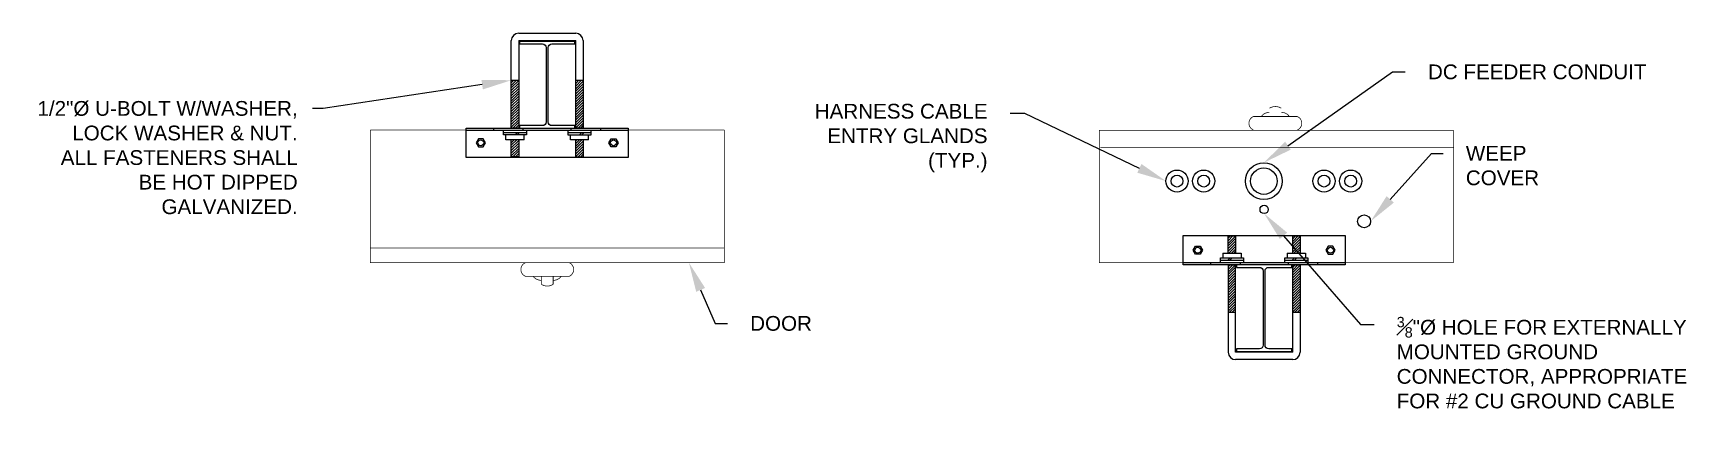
# Model space of a CAD drawing. Header units: feet. Extents: x -496 to 721, y -497 to 166.
# Drawn here: x 1.9 to 114.7, y -239.3 to -213.4 of the extents above; entities that cross this region are included whole.
import ezdxf
from ezdxf import colors
from ezdxf.entities.mleader import LeaderData, LeaderLine
from ezdxf.math import Vec2, Vec3

# ---------------------------------------------------------------- set-up
doc = ezdxf.new("R2010")
doc.units = ezdxf.units.FT
doc.header["$MEASUREMENT"] = 0
for name, color, linetype in [('Cable Gland', 4, 'Continuous'), ('E-COMB-BOX', 42, 'Continuous'), ('G-ANNO-TEXT', 1, 'Continuous'), ('G-TEXT', 7, 'Continuous'), ('S-BOLT', 93, 'Continuous'), ('S-STEL-ANGL', 3, 'Continuous')]:
    doc.layers.add(name, color=color, linetype=linetype)
doc.styles.add('NEI-A', font='arial.ttf')

# ---------------------------------------------------------------- blocks, each defined once
blk = doc.blocks.new('BracketAngle_BottomView')
for p, q in [((81.54, 214.54), (70.54, 214.54)), ((72.41, 214.54), (72.41, 214.4)), ((74.41, 214.54), (74.41, 214.4)), ((77.66, 214.54), (77.66, 214.4)), ((79.66, 214.54), (79.66, 214.4))]:
    blk.add_line(p, q)
for points in [[(70.54, 216.4), (81.54, 216.4), (81.54, 214.4), (70.54, 214.4)], [(71.7, 215.68), (71.85, 215.4), (71.7, 215.13), (71.38, 215.13), (71.22, 215.4), (71.38, 215.68)], [(80.38, 215.68), (80.22, 215.4), (80.38, 215.13), (80.7, 215.13), (80.85, 215.4), (80.7, 215.68)]]:
    blk.add_lwpolyline(points, close=True)
for centre in [(71.54, 215.4), (80.54, 215.4)]:
    blk.add_circle(centre, 0.2)

msp = doc.modelspace()

# ---------------------------------------------------------------- hatches: boundary and pattern name
at = {"layer": 'S-BOLT'}
h = msp.add_hatch(dxfattribs=at)
h.set_pattern_fill('ANSI31', color=256)
h.set_pattern_definition([(45, (15.25698, -287.94267), (-0.08838835, 0.08838835), [])])
h.paths.add_polyline_path([(39.19, -216.56), (38.69, -216.56), (38.69, -219.8), (39.19, -219.8)])
h.paths.add_polyline_path([(39.19, -220.6), (38.69, -220.6), (38.69, -221.77), (39.19, -221.77)])
h.paths.add_polyline_path([(34.82, -220.6), (34.32, -220.6), (34.32, -221.76), (34.82, -221.76)])
h.paths.add_polyline_path([(34.32, -216.56), (34.32, -219.8), (34.82, -219.8), (34.82, -216.56)])
h = msp.add_hatch(dxfattribs=at)
h.set_pattern_fill('ANSI31', color=256)
h.set_pattern_definition([(45, (63.87894, -157.94267), (-0.08838835, 0.08838835), [])])
h.paths.add_polyline_path([(82.94, -232.32), (83.44, -232.32), (83.44, -229.08), (82.94, -229.08)])
h.paths.add_polyline_path([(83.44, -227.12), (82.94, -227.12), (82.94, -228.28), (83.44, -228.28)])
h.paths.add_polyline_path([(87.32, -228.29), (87.82, -228.29), (87.82, -227.12), (87.32, -227.12)])
h.paths.add_polyline_path([(87.82, -229.08), (87.32, -229.08), (87.32, -232.32), (87.82, -232.32)])

# ---------------------------------------------------------------- linework, layer by layer
at = {"layer": 'Cable Gland'}
for centre, radius in [((79.47, -223.4), 0.75), ((79.47, -223.4), 0.404), ((81.28, -223.4), 0.75), ((81.28, -223.4), 0.404), ((85.36, -223.4), 1.25), ((85.36, -223.4), 0.9), ((89.44, -223.4), 0.75), ((89.44, -223.4), 0.404), ((91.25, -223.4), 0.75), ((91.25, -223.4), 0.404)]:
    msp.add_circle(centre, radius, dxfattribs=at)
at = {"layer": 'E-COMB-BOX', "const_width": 0.05}
for points in [[(85.74, -218.74, 0.245958), (85.18, -219.02)], [(86.54, -218.46, 0.295219), (85.74, -218.46)], [(86.54, -218.74, -0.245958), (87.1, -219.02)], [(84.65, -219.93, -0.663255), (84.65, -219.02), (87.63, -219.02, -0.663255), (87.63, -219.93)], [(38.25, -228.94, -0.663255), (38.25, -229.85), (35.27, -229.85, -0.663255), (35.27, -228.94)], [(36.36, -230.13, -0.245958), (35.8, -229.85)], [(37.16, -230.13, 0.245958), (37.71, -229.85)], [(36.36, -230.4, 0.295219), (37.16, -230.4)]]:
    msp.add_lwpolyline(points, format="xyb", dxfattribs=at)
for points in [[(24.76, -219.94), (24.76, -228.94), (48.76, -228.94), (48.76, -219.94)], [(48.76, -219.94), (24.76, -219.94)], [(24.76, -227.94), (48.76, -227.94)], [(36.36, -229.85), (36.36, -230.4)], [(37.16, -229.85), (37.16, -230.4)]]:
    msp.add_lwpolyline(points, dxfattribs=at)
at = {"layer": 'E-COMB-BOX'}
for centre, radius in [((85.38, -225.32), 0.281), ((92.16, -226.13), 0.438)]:
    msp.add_circle(centre, radius, dxfattribs=at)
at = {"layer": 'G-TEXT', "flags": 128}
for points in [[(34.88, -219.8), (38.63, -219.8), (38.63, -219.64), (37.07, -219.64, -0.414214), (36.82, -219.39), (36.82, -214.35, -0.414214), (37.07, -214.1), (38.63, -214.1), (38.63, -213.94), (34.88, -213.94), (34.88, -214.1), (36.44, -214.1, -0.414214), (36.69, -214.35), (36.69, -219.39, -0.414214), (36.44, -219.64), (34.88, -219.64), (34.88, -219.8)], [(83.5, -234.95), (87.25, -234.95), (87.25, -234.78), (85.69, -234.78, -0.414214), (85.44, -234.53), (85.44, -229.5, -0.414214), (85.69, -229.25), (87.25, -229.25), (87.25, -229.08), (83.5, -229.08), (83.5, -229.25), (85.06, -229.25, -0.414214), (85.31, -229.5), (85.31, -234.53, -0.414214), (85.06, -234.78), (83.5, -234.78), (83.5, -234.95)]]:
    msp.add_lwpolyline(points, format="xyb", dxfattribs=at)
at = {"layer": 'S-BOLT'}
for p, q in [((34.82, -213.37), (38.69, -213.37)), ((34.82, -213.87), (38.69, -213.87)), ((33.79, -220.27), (33.79, -219.94)), ((33.95, -220.6), (33.95, -220.27)), ((35.19, -220.6), (33.95, -220.6)), ((34.57, -220.27), (34.73, -220.11)), ((34.72, -220.27), (34.87, -220.11)), ((35.19, -220.6), (35.19, -220.27)), ((38.17, -220.28), (38.17, -219.95)), ((38.33, -220.6), (38.33, -220.28)), ((39.56, -220.6), (38.33, -220.6)), ((38.94, -220.28), (39.1, -220.11)), ((39.09, -220.28), (39.25, -220.11)), ((39.56, -220.6), (39.56, -220.28)), ((82.58, -228.28), (83.81, -228.28)), ((82.58, -228.28), (82.58, -228.61)), ((83.05, -228.61), (82.89, -228.78)), ((83.19, -228.61), (83.03, -228.78)), ((83.81, -228.28), (83.81, -228.61)), ((86.95, -228.29), (88.18, -228.29)), ((86.95, -228.29), (86.95, -228.61)), ((87.42, -228.61), (87.26, -228.78)), ((87.57, -228.61), (87.41, -228.78)), ((88.18, -228.29), (88.18, -228.61)), ((82.94, -229.08), (82.94, -235.01)), ((83.44, -235.01), (83.44, -229.08)), ((87.32, -235.01), (87.32, -229.08)), ((87.82, -229.08), (87.82, -235.01)), ((87.32, -235.01), (83.44, -235.01)), ((87.32, -235.51), (83.44, -235.51))]:
    msp.add_line(p, q, dxfattribs=at)
for points in [[(34.82, -213.87), (34.82, -219.8), (34.32, -219.8), (34.32, -213.87)], [(39.19, -213.87), (39.19, -219.8), (38.69, -219.8), (38.69, -213.87)], [(34.32, -216.56), (34.82, -216.56)], [(38.69, -216.56), (39.19, -216.56)], [(33.79, -219.94), (35.35, -219.94)], [(35.35, -219.94), (35.35, -220.27), (33.79, -220.27)], [(33.79, -220.11), (35.35, -220.11)], [(34.82, -220.6), (34.82, -221.76), (34.32, -221.76), (34.32, -220.6)], [(38.17, -219.95), (39.72, -219.95)], [(39.72, -219.95), (39.72, -220.28), (38.17, -220.28)], [(38.17, -220.11), (39.72, -220.11)], [(39.19, -220.6), (39.19, -221.77), (38.69, -221.77), (38.69, -220.6)], [(82.94, -228.28), (82.94, -227.12), (83.44, -227.12), (83.44, -228.28)], [(87.32, -228.29), (87.32, -227.12), (87.82, -227.12), (87.82, -228.29)], [(83.97, -228.61), (83.97, -228.94), (82.41, -228.94), (82.41, -228.61)], [(82.41, -228.61), (83.97, -228.61)], [(83.97, -228.78), (82.41, -228.78)], [(88.34, -228.61), (88.34, -228.95), (86.79, -228.95), (86.79, -228.61)], [(86.79, -228.61), (88.34, -228.61)], [(88.34, -228.78), (86.79, -228.78)], [(82.94, -229.08), (83.44, -229.08)], [(87.32, -229.08), (87.82, -229.08)], [(83.44, -232.32), (82.94, -232.32)], [(87.82, -232.32), (87.32, -232.32)]]:
    msp.add_lwpolyline(points, dxfattribs=at)
for centre, start, end in [((34.82, -213.87), 90, 180), ((38.69, -213.87), 0, 90), ((83.44, -235.01), 180, 270), ((87.32, -235.01), 270, 0)]:
    msp.add_arc(centre, 0.5, start, end, dxfattribs=at)

# ---------------------------------------------------------------- block references
at = {"layer": 'S-STEL-ANGL', "rotation": 180}
msp.add_blockref('BracketAngle_BottomView', (112.79, -5.4), dxfattribs=at)
at = {"layer": 'S-STEL-ANGL'}
msp.add_blockref('BracketAngle_BottomView', (9.34, -443.49), dxfattribs=at)

# ---------------------------------------------------------------- next in the draw order: leaders
at = {"layer": 'G-ANNO-TEXT'}
ml = msp.add_multileader_mtext('Standard', dxfattribs=at)
ml.set_content('\\A1;1/2"%%C U-BOLT W/WASHER, \\PLOCK WASHER & NUT.\\PALL FASTENERS SHALL\\PBE HOT DIPPED GALVANIZED.', color=256, style='NEI-A')
ml.set_leader_properties()
ml.build(insert=Vec2(0, 0))
ml.multileader.update_dxf_attribs({"dogleg_length": 3, "arrow_head_size": 2})
ctx = ml.context
ctx.base_point, ctx.char_height, ctx.arrow_head_size, ctx.landing_gap_size, ctx.plane_origin = Vec3(2.81, -218.48), 1, 2, 1, Vec3(797.72, -770.62)
ctx.text_align_type = 2
notes = []
notes.append((ctx, [(1, (1, 1, 0), (21.56, -218.48), (-1, 0), 0.734, [(1, [(34.32, -216.56)], 0, [])])]))
ctx.mtext.insert, ctx.mtext.width, ctx.mtext.alignment, ctx.mtext.flow_direction = Vec3(19.83, -217.97), 17.4326, 3, 5
ctx.mtext.has_bg_fill, ctx.mtext.bg_color, ctx.mtext.bg_scale_factor, ctx.mtext.bg_transparency, ctx.mtext.use_window_bg_color = 1, -1073741824, 1.5, 0, 1
ml = msp.add_multileader_mtext('Standard', dxfattribs=at)
ml.set_content('\\pxt3.00005;HARNESS CABLE ENTRY GLANDS (TYP.) ', color=256, style='NEI-A')
ml.set_leader_properties()
ml.build(insert=Vec2(0, 0))
ml.multileader.update_dxf_attribs({"dogleg_length": 3.07, "arrow_head_size": 2})
ctx = ml.context
ctx.base_point, ctx.char_height, ctx.arrow_head_size, ctx.landing_gap_size, ctx.plane_origin = Vec3(53.55, -218.81), 1, 2, 1.54, Vec3(834.83, -756.83)
ctx.text_align_type = 2
notes.append((ctx, [(1, (1, 1, 0), (69.15, -218.81), (-1, 0), 0.998, [(1, [(78.72, -223.4)], 0, [])])]))
ctx.mtext.insert, ctx.mtext.width, ctx.mtext.alignment, ctx.mtext.flow_direction = Vec3(66.62, -218.16), 11.7714, 3, 5
ctx.mtext.has_bg_fill, ctx.mtext.bg_color, ctx.mtext.bg_scale_factor, ctx.mtext.bg_transparency, ctx.mtext.use_window_bg_color = 1, -1073741824, 1.5, 0, 1
ml = msp.add_multileader_mtext('Standard', dxfattribs=at)
ml.set_content('\\pxql,t3.00005;WEEP COVER', color=256, style='NEI-A')
ml.set_leader_properties()
ml.build(insert=Vec2(0, 0))
ml.multileader.update_dxf_attribs({"dogleg_length": 3.07, "arrow_head_size": 2})
ctx = ml.context
ctx.base_point, ctx.char_height, ctx.arrow_head_size, ctx.landing_gap_size, ctx.plane_origin = Vec3(97.52, -221.52), 1, 2, 1.54, Vec3(846.34, -764.06)
notes.append((ctx, [(0, (1, 1, 0), (96.72, -221.52), (1, 0), 0.801, [(1, [(92.6, -226.13)], 0, [])])]))
ctx.mtext.insert, ctx.mtext.width, ctx.mtext.flow_direction = Vec3(99.06, -221.01), 8.2412, 5
ctx.mtext.has_bg_fill, ctx.mtext.bg_color, ctx.mtext.bg_scale_factor, ctx.mtext.bg_transparency, ctx.mtext.use_window_bg_color = 1, -1073741824, 1.5, 0, 1
ml = msp.add_multileader_mtext('Standard', dxfattribs=at)
ml.set_content('\\pxql,t3.00005;DOOR', color=256, style='NEI-A')
ml.set_leader_properties()
ml.build(insert=Vec2(0, 0))
ml.multileader.update_dxf_attribs({"dogleg_length": 3.07, "arrow_head_size": 2})
ctx = ml.context
ctx.base_point, ctx.char_height, ctx.arrow_head_size, ctx.landing_gap_size, ctx.plane_origin = Vec3(48.98, -233.06), 1, 2, 1.54, Vec3(796.94, -778.43)
notes.append((ctx, [(0, (1, 1, 0), (48.14, -233.06), (1, 0), 0.84, [(1, [(46.37, -228.94)], 0, [])])]))
ctx.mtext.insert, ctx.mtext.width, ctx.mtext.flow_direction = Vec3(50.52, -232.55), 4.1833, 5
ctx.mtext.has_bg_fill, ctx.mtext.bg_color, ctx.mtext.bg_scale_factor, ctx.mtext.bg_transparency, ctx.mtext.use_window_bg_color = 1, -1073741824, 1.5, 0, 1
for ctx, leaders in notes:
    for number, flags, end, landing, length, lines in leaders:
        leader = LeaderData()
        leader.index, (leader.has_last_leader_line, leader.has_dogleg_vector, leader.attachment_direction) = number, flags
        leader.last_leader_point, leader.dogleg_vector, leader.dogleg_length = Vec3(end), Vec3(landing), length
        for number, points, colour, breaks in lines:
            line = LeaderLine()
            line.index, line.vertices, line.color, line.breaks = number, Vec3.list(points), colors.encode_raw_color(colour), breaks
            leader.lines.append(line)
        ctx.leaders.append(leader)

# ---------------------------------------------------------------- next in the draw order: linework, layer by layer
at = {"layer": 'E-COMB-BOX', "const_width": 0.05}
msp.add_lwpolyline([(98.26, -221.14), (74.26, -221.14)], dxfattribs=at)

# ---------------------------------------------------------------- next in the draw order: leaders
at = {"layer": 'G-ANNO-TEXT'}
ml = msp.add_multileader_mtext('Standard', dxfattribs=at)
ml.set_content('\\A1;{\\H0.7x;\\S3#8;\\H1.42857x;"%%C HOLE FOR EXTERNALLY MOUNTED GROUND CONNECTOR, APPROPRIATE FOR #2 CU GROUND CABLE}', color=256, style='NEI-A')
ml.set_leader_properties()
ml.build(insert=Vec2(0, 0))
ml.multileader.update_dxf_attribs({"dogleg_length": 3.07, "arrow_head_size": 2})
ctx = ml.context
ctx.base_point, ctx.char_height, ctx.arrow_head_size, ctx.landing_gap_size, ctx.plane_origin = Vec3(92.83, -233.12), 1, 2, 1.54, Vec3(783.47, -763.75)
notes = []
notes.append((ctx, [(0, (1, 1, 0), (91.92, -233.12), (1, 0), 0.913, [(1, [(85.38, -225.6)], 0, [])])]))
ctx.mtext.insert, ctx.mtext.width, ctx.mtext.flow_direction = Vec3(94.37, -232.61), 19.7827, 5
ctx.mtext.has_bg_fill, ctx.mtext.bg_color, ctx.mtext.bg_scale_factor, ctx.mtext.bg_transparency, ctx.mtext.use_window_bg_color = 1, -1073741824, 1.5, 0, 1
for ctx, leaders in notes:
    for number, flags, end, landing, length, lines in leaders:
        leader = LeaderData()
        leader.index, (leader.has_last_leader_line, leader.has_dogleg_vector, leader.attachment_direction) = number, flags
        leader.last_leader_point, leader.dogleg_vector, leader.dogleg_length = Vec3(end), Vec3(landing), length
        for number, points, colour, breaks in lines:
            line = LeaderLine()
            line.index, line.vertices, line.color, line.breaks = number, Vec3.list(points), colors.encode_raw_color(colour), breaks
            leader.lines.append(line)
        ctx.leaders.append(leader)

# ---------------------------------------------------------------- next in the draw order: linework, layer by layer
at = {"layer": 'E-COMB-BOX', "const_width": 0.05}
for points in [[(98.21, -228.96), (98.21, -219.96), (74.21, -219.96), (74.21, -228.96)], [(74.23, -228.94), (98.23, -228.94)]]:
    msp.add_lwpolyline(points, dxfattribs=at)

# ---------------------------------------------------------------- next in the draw order: leaders
at = {"layer": 'G-ANNO-TEXT'}
ml = msp.add_multileader_mtext('Standard', dxfattribs=at)
ml.set_content('\\pxql,t3.00005;DC FEEDER CONDUIT ', color=256, style='NEI-A')
ml.set_leader_properties()
ml.build(insert=Vec2(0, 0))
ml.multileader.update_dxf_attribs({"dogleg_length": 3.07, "arrow_head_size": 2})
ctx = ml.context
ctx.base_point, ctx.char_height, ctx.arrow_head_size, ctx.landing_gap_size, ctx.plane_origin = Vec3(94.95, -216), 1, 2, 1.54, Vec3(882.29, -756.65)
notes = []
notes.append((ctx, [(0, (1, 1, 0), (94.09, -216), (1, 0), 0.861, [(1, [(85.36, -222.15)], 0, [])])]))
ctx.mtext.insert, ctx.mtext.width, ctx.mtext.flow_direction = Vec3(96.49, -215.49), 16.0522, 5
ctx.mtext.has_bg_fill, ctx.mtext.bg_color, ctx.mtext.bg_scale_factor, ctx.mtext.bg_transparency, ctx.mtext.use_window_bg_color = 1, -1073741824, 1.5, 0, 1
for ctx, leaders in notes:
    for number, flags, end, landing, length, lines in leaders:
        leader = LeaderData()
        leader.index, (leader.has_last_leader_line, leader.has_dogleg_vector, leader.attachment_direction) = number, flags
        leader.last_leader_point, leader.dogleg_vector, leader.dogleg_length = Vec3(end), Vec3(landing), length
        for number, points, colour, breaks in lines:
            line = LeaderLine()
            line.index, line.vertices, line.color, line.breaks = number, Vec3.list(points), colors.encode_raw_color(colour), breaks
            leader.lines.append(line)
        ctx.leaders.append(leader)

doc.saveas('drawing.dxf')
